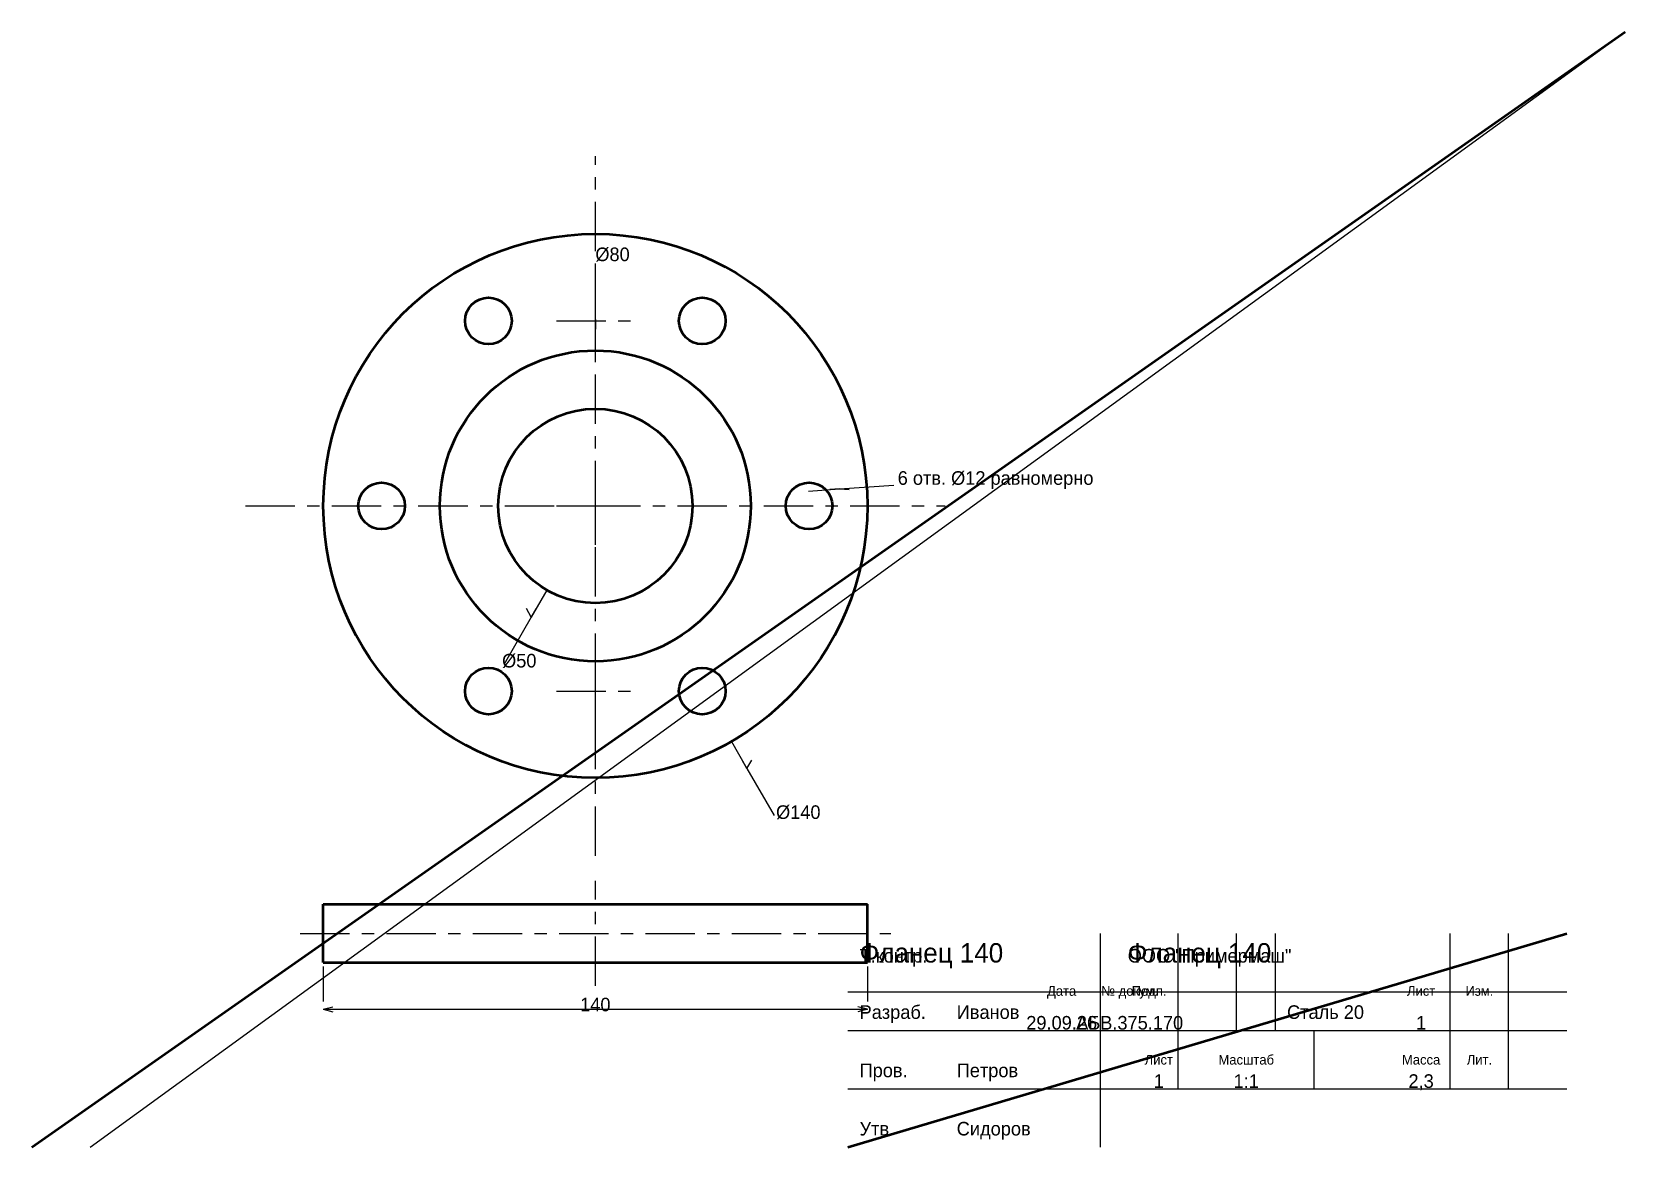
# Model space of a CAD drawing. Header units: millimetres. Extents: x 5 to 415, y 5 to 292.
import ezdxf
from ezdxf.enums import TextEntityAlignment as Align

# ---------------------------------------------------------------- set-up
doc = ezdxf.new("R2010")
doc.units = ezdxf.units.MM
doc.linetypes.add('CENTER', pattern=[22.225, 12.7, -3.175, 3.175, -3.175])
doc.linetypes.add('DASHED', pattern=[9, 6, -3])
for name, color, linetype, lineweight in [('AXIS', 7, 'CENTER', 25), ('DIMS', 7, 'CONTINUOUS', 25), ('MAIN', 7, 'CONTINUOUS', 50), ('TEXT', 7, 'CONTINUOUS', 25), ('THIN', 7, 'CONTINUOUS', 25)]:
    doc.layers.add(name, color=color, linetype=linetype, lineweight=lineweight)

msp = doc.modelspace()

# ---------------------------------------------------------------- linework, layer by layer
at = {"layer": 'AXIS', "linetype": 'CENTER', "lineweight": 25}
for p, q in [((150, 80), (150, 260)), ((150, 207.631), (150, 227.631)), ((150, 207.631), (150, 227.631)), ((140, 217.631), (160, 217.631)), ((140, 217.631), (160, 217.631)), ((150, 160), (150, 180)), ((150, 160), (150, 180)), ((60, 170), (240, 170)), ((140, 170), (160, 170)), ((140, 170), (160, 170)), ((150, 112.369), (150, 132.369)), ((150, 112.369), (150, 132.369)), ((140, 122.369), (160, 122.369)), ((140, 122.369), (160, 122.369)), ((150, 46.5), (150, 73.5)), ((74, 60), (226, 60))]:
    msp.add_line(p, q, dxfattribs=at)
at = {"layer": 'DIMS', "linetype": 'CONTINUOUS', "lineweight": 25}
for p, q in [((150, 218), (150, 232)), ((150, 210), (150, 218)), ((150, 218), (150, 215.5)), ((150, 218), (150, 215.5)), ((204.866, 173.837), (212.847, 174.395)), ((212.847, 174.395), (210.353, 174.22)), ((212.847, 174.395), (226.812, 175.371)), ((212.847, 174.395), (215.34, 174.22)), ((137.5, 148.349), (133.5, 141.421)), ((133.5, 141.421), (132.25, 143.586)), ((133.5, 141.421), (134.75, 143.586)), ((133.5, 141.421), (126.5, 129.297)), ((185, 109.378), (189, 102.45)), ((189, 102.45), (187.75, 104.615)), ((189, 102.45), (190.25, 104.615)), ((189, 102.45), (196, 90.326)), ((80, 51.5), (80, 42.5)), ((220, 51.5), (220, 42.5)), ((80, 40.5), (82.415, 41.147)), ((220, 40.5), (217.585, 41.147)), ((80, 40.5), (220, 40.5)), ((80, 40.5), (82.415, 39.853)), ((220, 40.5), (217.585, 39.853))]:
    msp.add_line(p, q, dxfattribs=at)
at = {"layer": 'MAIN', "linetype": 'CONTINUOUS', "lineweight": 50}
for p, q in [((5, 5), (415, 292)), ((80, 67.5), (220, 67.5)), ((80, 52.5), (80, 67.5)), ((220, 52.5), (220, 67.5)), ((215, 5), (400, 60)), ((80, 52.5), (220, 52.5))]:
    msp.add_line(p, q, dxfattribs=at)
for centre, radius in [((150, 170), 70), ((122.5, 217.631), 6), ((177.5, 217.631), 6), ((150, 170), 40), ((150, 170), 25), ((95, 170), 6), ((205, 170), 6), ((122.5, 122.369), 6), ((177.5, 122.369), 6)]:
    msp.add_circle(centre, radius, dxfattribs=at)
at = {"layer": 'THIN', "linetype": 'CONTINUOUS', "lineweight": 25}
for p, q in [((20, 5), (415, 292)), ((280, 5), (280, 60)), ((300, 35), (300, 60)), ((315, 35), (315, 60)), ((325, 35), (325, 60)), ((370, 35), (370, 60)), ((385, 35), (385, 60)), ((215, 45), (400, 45)), ((215, 35), (400, 35)), ((300, 20), (300, 35)), ((335, 20), (335, 35)), ((370, 20), (370, 35)), ((385, 20), (385, 35)), ((215, 20), (400, 20))]:
    msp.add_line(p, q, dxfattribs=at)
at = {"layer": 'THIN', "linetype": 'DASHED', "lineweight": 25}
for p, q in [((80, 52.5), (90, 52.5)), ((210, 52.5), (220, 52.5))]:
    msp.add_line(p, q, dxfattribs=at)

# ---------------------------------------------------------------- texts
at = {"layer": 'DIMS', "linetype": 'CONTINUOUS', "lineweight": 25}
for s, p in [('%%c80', (150, 233)), ('6 отв. %%c12 равномерно', (227.81, 175.441)), ('%%c50', (126, 128.431)), ('%%c140', (196.5, 89.46))]:
    msp.add_text(s, height=3.5, dxfattribs=at).set_placement(p)
msp.add_text('140', height=3.5, dxfattribs=at).set_placement((150, 41.7), align=Align.MIDDLE_CENTER)
at = {"layer": 'TEXT', "linetype": 'CONTINUOUS', "lineweight": 25}
for s, height, p in [('Фланец 140', 5, (218, 52.5)), ('Фланец 140', 5, (287, 52.5)), ('Т.контр.', 3.5, (218, 52.5)), ('ООО "Примермаш"', 3.5, (287, 52.5)), ('Разраб.', 3.5, (218, 38)), ('Иванов', 3.5, (243, 38)), ('Сталь 20', 3.5, (328, 38)), ('Пров.', 3.5, (218, 23)), ('Петров', 3.5, (243, 23)), ('Утв.', 3.5, (218, 8)), ('Сидоров', 3.5, (243, 8))]:
    msp.add_text(s, height=height, dxfattribs=at).set_placement(p)
for s, height, p in [('Дата', 2.5, (270, 45.2)), ('№ докум.', 2.5, (287.5, 45.2)), ('Подп.', 2.5, (292.5, 45.2)), ('Лист', 2.5, (362.5, 45.2)), ('Изм.', 2.5, (377.5, 45.2)), ('29.09.26', 3.5, (270, 37)), ('АБВ.375.170', 3.5, (287.5, 37)), ('1', 3.5, (362.5, 37)), ('Лист', 2.5, (295, 27.5)), ('Масштаб', 2.5, (317.5, 27.5)), ('Масса', 2.5, (362.5, 27.5)), ('Лит.', 2.5, (377.5, 27.5)), ('1', 3.5, (295, 22)), ('1:1', 3.5, (317.5, 22)), ('2,3', 3.5, (362.5, 22))]:
    msp.add_text(s, height=height, dxfattribs=at).set_placement(p, align=Align.MIDDLE_CENTER)

doc.saveas('drawing.dxf')
